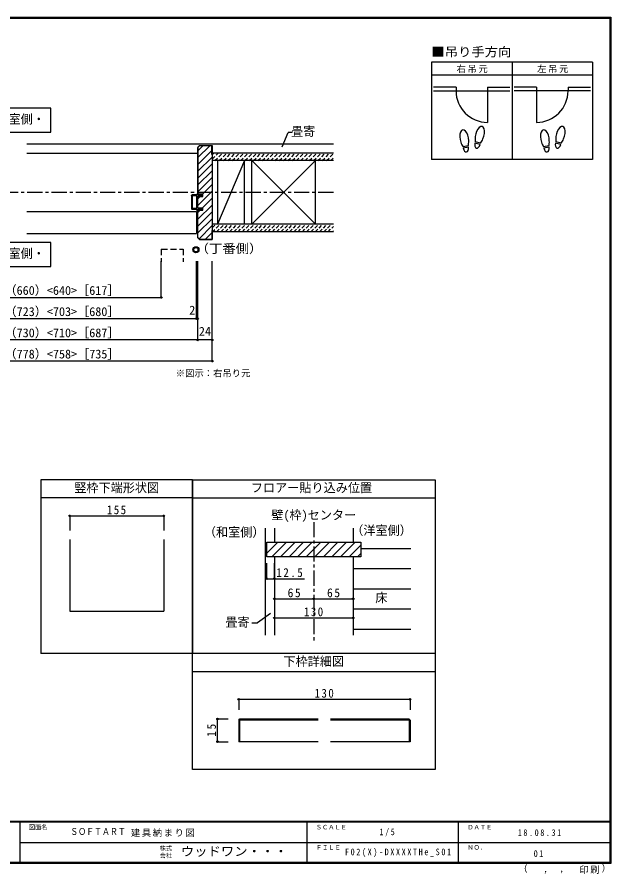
# Model space of a CAD drawing. Units: millimetres, scale not verified, with parts at other scales. Extents: x -973 to 977, y -718 to 696.
# Drawn here: x -3 to 977, y -718 to 696 of the extents above; entities that cross this region are included whole.
import ezdxf
from ezdxf.enums import TextEntityAlignment as Align

# ---------------------------------------------------------------- set-up
doc = ezdxf.new("R2010")
doc.units = ezdxf.units.MM
doc.header["$LTSCALE"] = 5
doc.header["$PDMODE"] = 32
doc.header["$PDSIZE"] = 2.5
for name, pattern in [('CHAIN1', [8, 5, -1, 1, -1]), ('DASHED1', [1.8, 1.2, -0.6]), ('DASHED2', [3, 2, -1])]:
    doc.linetypes.add(name, pattern=pattern)
for name, color, linetype in [('0-0_補助線', 7, 'Continuous'), ('0-1_通り芯', 4, 'CHAIN1'), ('0-2_柱', 3, 'Continuous'), ('0-3_仕上げ', 2, 'Continuous'), ('0-4_枠', 3, 'Continuous'), ('0-6_扉', 6, 'Continuous'), ('0-7_金物', 7, 'Continuous'), ('0-8_戸当り', 3, 'Continuous'), ('0-A_文字', 7, 'Continuous'), ('0-B_寸法', 7, 'Continuous'), ('0-C_ハッチ', 4, 'DASHED1'), ('1-4_枠', 3, 'Continuous'), ('1-B_寸法', 4, 'Continuous'), ('F-0_補助線', 7, 'Continuous'), ('F-1_枠', 6, 'Continuous'), ('F-A_文字', 7, 'Continuous')]:
    doc.layers.add(name, color=color, linetype=linetype)
doc.styles.add('HGP明朝B', font='')
doc.styles.add('ＭＳ ゴシック', font='')
doc.styles.get('HGP明朝B').set_extended_font_data('HGP明朝B')
doc.styles.get('ＭＳ ゴシック').set_extended_font_data('MS Gothic')

# ---------------------------------------------------------------- blocks, each defined once
blk = doc.blocks.new('01')
at = {"layer": '0-0_補助線'}
for p, q in [((-14.5, 0.346), (-14.5, -0.449)), ((-14.3, 0.346), (-14.3, -0.449)), ((-12.045, -0.049), (-14.178, 0.444)), ((-12, 0.146), (-14.133, 0.639)), ((-11.475, 5.146), (-12.298, 4.504)), ((-12.175, 4.146), (-11.475, 4.146)), ((-12.045, -0.049), (-11.993, 0.145)), ((-11.475, 0.146), (-12, 0.146)), ((-11.475, 7.146), (-11.475, 5.146)), ((-11.475, 4.146), (-11.475, 0.146)), ((-10.68, 7.55), (-9.257, 6.508)), ((-9.375, 6.146), (-10.075, 6.146)), ((-10.075, 3.146), (-10.075, 6.146)), ((-10.075, 3.146), (-9.252, 2.504)), ((-9.375, 2.146), (-10.075, 2.146)), ((-10.075, 0.146), (-10.075, 2.146)), ((-10.075, 0.146), (10.075, 0.146)), ((10.075, 3.146), (9.252, 2.504)), ((10.68, 7.55), (9.257, 6.508)), ((9.375, 6.146), (10.075, 6.146)), ((9.375, 2.146), (10.075, 2.146)), ((10.075, 3.146), (10.075, 6.146)), ((10.075, 0.146), (10.075, 2.146)), ((11.475, 7.146), (11.475, 5.146)), ((11.475, 5.146), (12.298, 4.504)), ((12.175, 4.146), (11.475, 4.146)), ((11.475, 4.146), (11.475, 0.146)), ((11.475, 0.146), (12, 0.146)), ((12.045, -0.049), (11.993, 0.145)), ((12, 0.146), (14.133, 0.639)), ((12.045, -0.049), (14.178, 0.444)), ((14.3, 0.346), (14.3, -0.449)), ((14.5, 0.346), (14.5, -0.449)), ((-14.265, -0.741), (-12.235, -1.196)), ((-14.222, -0.546), (-12.191, -1.001)), ((-12, -1.488), (-12, -8.854)), ((-11.8, -1.488), (-11.8, -8.854)), ((-11, -9.654), (11, -9.654)), ((11, -9.854), (-11, -9.854)), ((-10.6, -1.554), (-10.6, -8.154)), ((-10.3, -1.254), (10.3, -1.254)), ((-10.3, -8.454), (10.3, -8.454)), ((10.6, -1.554), (10.6, -8.154)), ((11.8, -1.488), (11.8, -8.854)), ((12, -1.488), (12, -8.854)), ((14.222, -0.546), (12.191, -1.001)), ((14.265, -0.741), (12.235, -1.196))]:
    blk.add_line(p, q, dxfattribs=at)
for centre, radius, start, end in [((-14.2, 0.346), 0.3, 77.00048, 180), ((-14.2, 0.346), 0.1, 77.00048, 180), ((-12.175, 4.346), 0.2, 127.96957, 270), ((-10.975, 7.146), 0.5, 53.78053, 180), ((-9.375, 6.346), 0.2, 270, 53.78053), ((-9.375, 2.346), 0.2, 270, 52.03043), ((9.375, 6.346), 0.2, 126.21947, 270), ((9.375, 2.346), 0.2, 127.96957, 270), ((10.975, 7.146), 0.5, 0, 126.21947), ((12.175, 4.346), 0.2, 270, 52.03043), ((14.2, 0.346), 0.3, 0, 102.99952), ((14.2, 0.346), 0.1, 0, 102.99952), ((-14.2, -0.449), 0.3, 180, 257.3929), ((-14.2, -0.449), 0.1, 180, 257.3929), ((-12.3, -1.488), 0.3, 0, 76.0718), ((-12.3, -1.488), 0.5, 0, 76.0718), ((-11, -8.854), 1, 180, 270), ((-11, -8.854), 0.8, 180, 270), ((-10.3, -1.554), 0.3, 90, 180), ((-10.3, -8.154), 0.3, 180, 270), ((10.3, -1.554), 0.3, 0, 90), ((10.3, -8.154), 0.3, 270, 0), ((11, -8.854), 1, 270, 0), ((11, -8.854), 0.8, 270, 0), ((12.3, -1.488), 0.5, 103.9282, 180), ((12.3, -1.488), 0.3, 103.9282, 180), ((14.2, -0.449), 0.1, 282.6071, 0), ((14.2, -0.449), 0.3, 282.6071, 0)]:
    blk.add_arc(centre, radius, start, end, dxfattribs=at)

msp = doc.modelspace()

# ---------------------------------------------------------------- linework, layer by layer
at = {"layer": '0-1_通り芯'}
for p, q in [((519.153, 406.5), (-515.847, 406.5)), ((486.653, -137.5), (486.653, -334.007))]:
    msp.add_line(p, q, dxfattribs=at)
at = {"layer": '0-2_柱'}
for p, q in [((327.653, 459), (327.653, 354)), ((372.653, 354), (372.653, 459)), ((384.537, 354), (384.537, 459)), ((489.537, 354), (489.537, 459))]:
    msp.add_line(p, q, dxfattribs=at)
at = {"layer": '0-2_柱', "color": 7}
for p, q in [((372.653, 459), (327.653, 354)), ((384.537, 354), (489.537, 459)), ((384.537, 459), (489.537, 354))]:
    msp.add_line(p, q, dxfattribs=at)
at = {"layer": '0-3_仕上げ'}
for p, q in [((13.153, 486.5), (519.153, 486.5)), ((519.153, 471.5), (319.153, 471.5)), ((519.153, 459), (319.153, 459)), ((519.153, 354), (319.153, 354)), ((519.153, 341.5), (319.153, 341.5)), ((406.653, -147.5), (406.653, -324.007)), ((421.653, -147.5), (421.653, -170.595))]:
    msp.add_line(p, q, dxfattribs=at)
at = {"layer": '0-3_仕上げ', "color": 4}
for p, q in [((564.153, -180.801), (646.653, -180.801)), ((551.653, -214.103), (646.653, -214.103)), ((551.653, -247.404), (646.653, -247.404)), ((551.653, -280.706), (646.653, -280.706)), ((551.653, -314.007), (646.653, -314.007))]:
    msp.add_line(p, q, dxfattribs=at)
at = {"layer": '0-4_枠'}
for p, q in [((297.982, 484), (295.153, 481.172)), ((295.153, 481.172), (295.153, 403.5)), ((298.189, 483.5), (295.653, 480.964)), ((295.653, 403.5), (295.653, 480.964)), ((297.982, 484), (319.153, 484)), ((318.653, 483.5), (298.189, 483.5)), ((318.653, 469), (318.653, 483.5)), ((319.153, 484), (319.153, 329)), ((318.653, 469), (319.153, 469)), ((295.153, 381.2), (295.153, 399.8)), ((295.153, 399.8), (303.653, 399.8)), ((295.653, 381.2), (295.653, 399.8)), ((295.153, 381.2), (303.653, 381.2)), ((295.153, 331.828), (295.153, 377.5)), ((295.153, 377.5), (303.653, 377.5)), ((295.653, 332.036), (295.653, 377.5)), ((303.653, 377.5), (303.653, 381.2)), ((318.653, 344), (318.653, 329.5)), ((318.653, 344), (319.153, 344)), ((297.982, 329), (295.153, 331.828)), ((298.189, 329.5), (295.653, 332.036)), ((297.982, 329), (319.153, 329)), ((298.189, 329.5), (318.653, 329.5)), ((286.653, -67.5), (36.653, -67.5)), ((36.653, -67.5), (36.653, -354.007)), ((286.653, -67.5), (286.653, -354.007)), ((286.653, -97.5), (36.653, -97.5)), ((551.653, -147.5), (551.653, -170.595)), ((84.153, -165.826), (84.153, -284.48)), ((239.153, -165.826), (239.153, -284.48)), ((421.653, -194.595), (421.653, -324.007)), ((551.653, -194.595), (551.653, -324.007)), ((84.153, -284.48), (239.153, -284.48)), ((286.653, -354.007), (36.653, -354.007))]:
    msp.add_line(p, q, dxfattribs=at)
at = {"layer": '0-4_枠', "color": 4}
for p, q in [((13.153, 471.5), (295.153, 471.5)), ((84.153, -127.099), (239.153, -127.099)), ((84.153, -127.099), (84.153, -151.089)), ((239.153, -127.099), (239.153, -151.089))]:
    msp.add_line(p, q, dxfattribs=at)
at = {"layer": '0-4_枠'}
msp.add_lwpolyline([(303.653, 399.8), (303.653, 403.5), (295.153, 403.5)], dxfattribs=at)
msp.add_lwpolyline([(564.153, -194.595), (409.153, -194.595), (409.153, -170.595), (564.153, -170.595)], close=True, dxfattribs=at)
at = {"layer": '0-4_枠', "color": 7}
for p in [(84.153, -127.099), (239.153, -127.099)]:
    msp.add_point(p, dxfattribs=at)
at = {"layer": '0-6_扉'}
for p, q in [((13.153, 375), (293.153, 375)), ((293.153, 375), (293.153, 339)), ((13.153, 339), (293.153, 339))]:
    msp.add_line(p, q, dxfattribs=at)
at = {"layer": '0-6_扉', "linetype": 'DASHED2'}
for p, q in [((235.158, 312.908), (271.158, 312.908)), ((235.158, 312.908), (235.158, 292.184)), ((271.158, 312.908), (271.158, 292.184))]:
    msp.add_line(p, q, dxfattribs=at)
at = {"layer": '0-7_金物'}
for radius in [5, 3.5]:
    msp.add_circle((292.202, 311.957), radius, dxfattribs=at)
at = {"layer": '0-8_戸当り', "color": 2}
for p, q in [((721.239, 580.308), (684.139, 580.308)), ((721.239, 580.308), (721.239, 574.008)), ((773.039, 580.308), (773.039, 522.208)), ((773.039, 580.308), (810.139, 580.308)), ((854.239, 580.308), (817.139, 580.308)), ((854.239, 580.308), (854.239, 522.208)), ((906.039, 580.308), (906.039, 574.008)), ((906.039, 580.308), (943.139, 580.308)), ((684.139, 574.008), (810.139, 574.008)), ((943.139, 574.008), (817.139, 574.008))]:
    msp.add_line(p, q, dxfattribs=at)
at = {"layer": '0-8_戸当り'}
for p, q in [((741.457, 483.378), (732.811, 481.853)), ((741.822, 481.31), (733.175, 479.785)), ((760.924, 485.706), (752.444, 487.978)), ((761.468, 487.735), (752.987, 490.007)), ((874.457, 483.378), (865.811, 481.853)), ((874.822, 481.31), (866.175, 479.785)), ((893.924, 485.706), (885.444, 487.978)), ((894.468, 487.735), (885.987, 490.007))]:
    msp.add_line(p, q, dxfattribs=at)
at = {"layer": '0-8_戸当り', "color": 2}
for centre, start, end in [((773.039, 574.008), 180, 270), ((854.239, 574.008), 270, 0)]:
    msp.add_arc(centre, 51.8, start, end, dxfattribs=at)
at = {"layer": '0-8_戸当り'}
for centre, major_axis, ratio, start_param, end_param in [((734.795, 495.877), (-2.445, 13.867), 0.5, 4.34059143, 8.22577918), ((760.713, 501.878), (3.644, 13.601), 0.5, 4.34059143, 8.22577918), ((867.795, 495.877), (-2.445, 13.867), 0.5, 4.34059143, 8.22577918), ((893.713, 501.878), (3.644, 13.601), 0.5, 4.34059143, 8.22577918), ((760.609, 501.489), (4.416, 16.48), 0.4, 1.85063327, 2.44287679), ((760.609, 501.489), (4.416, 16.48), 0.4, 3.84030852, 4.43255203), ((893.609, 501.489), (4.416, 16.48), 0.4, 1.85063327, 2.44287679), ((893.609, 501.489), (4.416, 16.48), 0.4, 3.84030852, 4.43255203), ((734.865, 495.481), (-2.963, 16.802), 0.4, 1.85063327, 2.44287679), ((737.498, 480.548), (-1.27, 7.205), 0.6, 1.57079633, 4.71238898), ((734.865, 495.481), (-2.963, 16.802), 0.4, 3.84030852, 4.43255203), ((756.684, 486.842), (1.894, 7.067), 0.6, 1.57079633, 4.71238898), ((867.865, 495.481), (-2.963, 16.802), 0.4, 1.85063327, 2.44287679), ((870.498, 480.548), (-1.27, 7.205), 0.6, 1.57079633, 4.71238898), ((867.865, 495.481), (-2.963, 16.802), 0.4, 3.84030852, 4.43255203), ((889.684, 486.842), (1.894, 7.067), 0.6, 1.57079633, 4.71238898)]:
    msp.add_ellipse(centre, major_axis=major_axis, ratio=ratio, start_param=start_param, end_param=end_param, dxfattribs=at)
at = {"layer": '0-A_文字', "color": 3}
for p, q in [((946.639, 621.667), (680.639, 621.667)), ((680.639, 621.667), (680.639, 460.667)), ((813.639, 621.667), (813.639, 460.667)), ((946.639, 621.667), (946.639, 460.667)), ((680.639, 600.667), (946.639, 600.667)), ((946.639, 460.667), (680.639, 460.667)), ((286.653, -545.5), (286.653, -67.5)), ((286.653, -67.5), (686.653, -67.5)), ((286.653, -97.5), (686.653, -97.5)), ((686.653, -354.007), (286.653, -354.007)), ((286.653, -384.026), (686.653, -384.026))]:
    msp.add_line(p, q, dxfattribs=at)
at = {"layer": '0-A_文字'}
for p, q in [((53.153, 545.777), (-46.847, 545.777)), ((434.276, 481.76), (444.239, 505.482)), ((450.833, 505.482), (444.239, 505.482)), ((415.153, -288.016), (394.073, -303.825)), ((384.229, -303.825), (394.073, -303.825))]:
    msp.add_line(p, q, dxfattribs=at)
msp.add_lwpolyline([(-46.847, 505.777), (53.153, 505.777), (53.153, 545.777)], dxfattribs=at)
msp.add_lwpolyline([(53.153, 284.092), (53.153, 324.092), (-46.847, 324.092), (-46.847, 284.092)], close=True, dxfattribs=at)
at = {"layer": '0-A_文字', "color": 3}
msp.add_lwpolyline([(686.653, -67.5), (686.653, -545.5), (286.653, -545.5)], dxfattribs=at)
at = {"layer": '0-B_寸法', "color": 4}
for p, q in [((235.158, 233.184), (235.158, 293.184)), ((293.153, 198.184), (293.153, 293.184)), ((295.153, 163.184), (295.153, 293.184)), ((319.153, 128.184), (319.153, 293.184)), ((-281.847, 233.184), (235.158, 233.184)), ((295.153, 198.184), (-291.847, 198.184)), ((319.153, 163.184), (-315.847, 163.184)), ((319.153, 128.184), (-315.847, 128.184)), ((409.153, -230.753), (409.153, -205.225)), ((421.653, -230.753), (421.653, -205.225)), ((409.153, -230.753), (471.424, -230.753)), ((421.653, -264.055), (486.653, -264.055)), ((486.653, -264.055), (551.653, -264.055)), ((421.653, -295.439), (551.653, -295.439))]:
    msp.add_line(p, q, dxfattribs=at)
at = {"layer": '0-B_寸法'}
for p in [(235.158, 233.184), (293.153, 198.184), (295.153, 198.184), (295.153, 163.184), (319.153, 163.184), (319.153, 128.184), (409.153, -230.753), (421.653, -230.753), (421.653, -264.055), (486.653, -264.055), (551.653, -264.055), (421.653, -295.439), (551.653, -295.439)]:
    msp.add_point(p, dxfattribs=at)
at = {"layer": '0-C_ハッチ', "linetype": 'Continuous'}
for p, q in [((303.673, 483.5), (295.653, 475.48)), ((314.986, 483.5), (295.653, 464.166)), ((318.653, 475.853), (295.653, 452.853)), ((319.153, 465.039), (295.653, 441.539)), ((319.153, 453.726), (295.653, 430.225)), ((319.153, 442.412), (295.653, 418.912)), ((319.153, 431.098), (295.653, 407.598)), ((319.153, 419.784), (302.869, 403.5)), ((319.153, 408.47), (295.653, 384.97)), ((299.169, 399.8), (295.653, 396.284)), ((319.153, 397.157), (303.196, 381.2)), ((319.153, 385.843), (295.653, 362.343)), ((299.496, 377.5), (295.653, 373.657)), ((319.153, 374.529), (295.653, 351.029)), ((319.153, 363.216), (295.653, 339.716)), ((319.153, 351.902), (297.47, 330.219)), ((318.653, 340.088), (308.065, 329.5)), ((409.153, -188.908), (427.466, -170.595)), ((417.608, -194.595), (441.608, -170.595)), ((431.75, -194.595), (455.75, -170.595)), ((445.892, -194.595), (469.892, -170.595)), ((460.034, -194.595), (484.034, -170.595)), ((474.176, -194.595), (498.176, -170.595)), ((488.319, -194.595), (512.319, -170.595)), ((502.461, -194.595), (526.461, -170.595)), ((516.603, -194.595), (540.603, -170.595)), ((530.745, -194.595), (554.745, -170.595)), ((544.887, -194.595), (564.153, -175.33)), ((559.029, -194.595), (564.153, -189.472))]:
    msp.add_line(p, q, dxfattribs=at)
at = {"layer": '0-C_ハッチ'}
for p, q in [((319.153, 468.601), (322.052, 471.5)), ((319.153, 461.53), (329.123, 471.5)), ((323.694, 459), (336.194, 471.5)), ((330.765, 459), (343.265, 471.5)), ((337.837, 459), (350.337, 471.5)), ((344.908, 459), (357.408, 471.5)), ((351.979, 459), (364.479, 471.5)), ((359.05, 459), (371.55, 471.5)), ((366.121, 459), (378.621, 471.5)), ((373.192, 459), (385.692, 471.5)), ((380.263, 459), (392.763, 471.5)), ((387.334, 459), (399.834, 471.5)), ((394.405, 459), (406.905, 471.5)), ((401.476, 459), (412.318, 469.841)), ((408.547, 459), (421.047, 471.5)), ((415.618, 459), (428.118, 471.5)), ((422.689, 459), (435.189, 471.5)), ((429.76, 459), (442.26, 471.5)), ((436.831, 459), (449.331, 471.5)), ((443.903, 459), (456.403, 471.5)), ((450.974, 459), (463.474, 471.5)), ((458.045, 459), (470.545, 471.5)), ((465.116, 459), (477.616, 471.5)), ((472.187, 459), (484.687, 471.5)), ((479.258, 459), (491.758, 471.5)), ((486.329, 459), (498.829, 471.5)), ((493.4, 459), (505.9, 471.5)), ((500.471, 459), (512.971, 471.5)), ((507.542, 459), (519.153, 470.611)), ((514.613, 459), (519.153, 463.54)), ((319.153, 348.393), (324.76, 354)), ((319.242, 341.411), (331.831, 354)), ((326.403, 341.5), (338.903, 354)), ((333.474, 341.5), (345.974, 354)), ((340.545, 341.5), (353.045, 354)), ((347.616, 341.5), (360.116, 354)), ((354.687, 341.5), (367.187, 354)), ((361.758, 341.5), (374.258, 354)), ((368.829, 341.5), (381.329, 354)), ((375.9, 341.5), (388.4, 354)), ((382.971, 341.5), (395.471, 354)), ((390.042, 341.5), (402.542, 354)), ((397.113, 341.5), (409.613, 354)), ((404.184, 341.5), (416.684, 354)), ((411.255, 341.5), (423.755, 354)), ((418.326, 341.5), (430.826, 354)), ((425.398, 341.5), (437.898, 354)), ((432.469, 341.5), (444.969, 354)), ((439.54, 341.5), (452.04, 354)), ((446.611, 341.5), (459.111, 354)), ((453.682, 341.5), (466.182, 354)), ((460.753, 341.5), (473.253, 354)), ((467.824, 341.5), (480.324, 354)), ((474.895, 341.5), (487.395, 354)), ((481.966, 341.5), (494.466, 354)), ((489.037, 341.5), (501.537, 354)), ((496.108, 341.5), (508.608, 354)), ((503.179, 341.5), (515.679, 354)), ((510.25, 341.5), (519.153, 350.403)), ((517.321, 341.5), (519.153, 343.332))]:
    msp.add_line(p, q, dxfattribs=at)
at = {"layer": '1-4_枠'}
for p, q in [((362.903, -464.031), (364.671, -462.263)), ((362.903, -464.031), (362.903, -499.763)), ((364.153, -463.513), (364.153, -499.763)), ((364.153, -463.513), (494.153, -463.513)), ((364.671, -462.263), (494.153, -462.263)), ((514.153, -462.263), (643.635, -462.263)), ((514.153, -463.513), (644.153, -463.513)), ((645.403, -464.031), (643.635, -462.263)), ((644.153, -463.513), (644.153, -499.763)), ((645.403, -464.031), (645.403, -499.763)), ((494.153, -499.763), (362.903, -499.763)), ((645.403, -499.763), (514.153, -499.763))]:
    msp.add_line(p, q, dxfattribs=at)
at = {"layer": '1-B_寸法'}
for p, q in [((362.903, -429.763), (645.403, -429.763)), ((362.903, -429.763), (362.903, -447.263)), ((645.403, -429.763), (645.403, -447.263)), ((327.903, -499.763), (327.903, -462.263)), ((327.903, -462.263), (345.403, -462.263)), ((327.903, -499.763), (345.403, -499.763))]:
    msp.add_line(p, q, dxfattribs=at)
at = {"layer": '1-B_寸法', "color": 7}
for p in [(362.903, -429.763), (645.403, -429.763), (327.903, -462.263), (327.903, -499.763)]:
    msp.add_point(p, dxfattribs=at)
at = {"layer": 'F-1_枠'}
for p, q in [((-973.347, 695.833), (976.653, 695.833)), ((-973.347, 695), (976.653, 695)), ((-973.347, 694.167), (976.653, 694.167)), ((974.986, 695.833), (974.986, -700.833)), ((975.82, 695.833), (975.82, -700.833)), ((976.653, 695.833), (976.653, -700.833)), ((976.653, -631.667), (-973.347, -631.667)), ((976.653, -632.5), (-973.347, -632.5)), ((1.653, -632.5), (1.653, -699.167)), ((474.986, -632.5), (474.986, -699.167)), ((724.986, -632.5), (724.986, -699.167)), ((1.653, -665.833), (974.986, -665.834)), ((976.653, -699.167), (-973.347, -699.167)), ((976.653, -700), (-973.347, -700)), ((976.653, -700.833), (-973.347, -700.833))]:
    msp.add_line(p, q, dxfattribs=at)

# ---------------------------------------------------------------- block references
at = {"layer": '0-4_枠', "xscale": -1, "rotation": 270}
msp.add_blockref('01', (295.007, 390.5), dxfattribs=at)

# ---------------------------------------------------------------- texts
at = {"layer": '0-4_枠', "color": 7, "style": 'ＭＳ ゴシック'}
msp.add_text('竪枠下端形状図', height=14.66, dxfattribs=at).set_placement((91.653, -92.5), align=Align.BOTTOM_LEFT)
at = {"layer": '0-4_枠', "color": 7, "insert": (145.403, -124.599), "char_height": 14.66, "attachment_point": 7, "style": 'ＭＳ ゴシック'}
msp.add_mtext('\\T1.27;\\W0.9;155', dxfattribs=at)
at = {"layer": '0-A_文字', "style": 'ＭＳ ゴシック', "width": 1.1}
for s, p in [('■吊り手方向', (680.639, 626.667)), ('（丁番側）', (291.835, 302.105))]:
    msp.add_text(s, height=14.66, dxfattribs=at).set_placement(p, align=Align.BOTTOM_LEFT)
at = {"layer": '0-A_文字', "style": 'ＭＳ ゴシック'}
for s, height, p in [('和室側・', 14.66, (-36.847, 515.777)), ('畳寄', 14.66, (449.239, 495.482)), ('洋室側・', 14.66, (-36.847, 294.092)), ('※図示：右吊り元', 11, (258.958, 99.423)), ('フロアー貼り込み位置', 14.66, (382.903, -92.5)), ('壁(枠)センター', 14.66, (416.653, -137.5)), ('（和室側）', 14.66, (305.413, -165.697)), ('（洋室側）', 14.66, (548.408, -162.895)), ('床', 14.66, (588.218, -274.055)), ('畳寄', 14.66, (340.801, -314.266)), ('下枠詳細図', 14.66, (436.653, -379.016))]:
    msp.add_text(s, height=height, dxfattribs=at).set_placement(p, align=Align.BOTTOM_LEFT)
at = {"layer": '0-A_文字', "char_height": 11, "attachment_point": 7, "style": 'ＭＳ ゴシック'}
for s, insert in [('\\T1.17;右吊元', (722.139, 603.667)), ('\\T1.17;左吊元', (855.139, 603.667))]:
    msp.add_mtext(s, dxfattribs=dict(at, insert=insert))
at = {"layer": '0-B_寸法', "style": 'ＭＳ ゴシック'}
for s, p in [('有効開口寸法＝730（660）<640>［617］', (-193.347, 233.184)), ('ＤＷ＝793（723）<703>［680］', (-113.347, 198.184)), ('2', (281.257, 200.684)), ('枠内＝800（730）<710>［687］', (-113.347, 163.184)), ('24', (297.153, 165.684)), ('枠外＝848（778）<758>［735］', (-113.347, 128.184))]:
    msp.add_text(s, height=14.66, dxfattribs=at).set_placement(p, align=Align.BOTTOM_LEFT)
at = {"layer": '0-B_寸法', "char_height": 14.66, "attachment_point": 7, "style": 'ＭＳ ゴシック'}
for s, insert in [('\\T1.28;\\W0.9;12.5', (425.028, -228.253)), ('\\T1.27;\\W0.95;65', (443.528, -261.555)), ('\\T1.27;\\W0.95;65', (508.528, -261.555)), ('\\T1.27;\\W0.9;130', (470.403, -292.939))]:
    msp.add_mtext(s, dxfattribs=dict(at, insert=insert))
at = {"layer": '1-B_寸法', "color": 7, "insert": (487.903, -427.263), "char_height": 14.66, "attachment_point": 7, "style": 'ＭＳ ゴシック'}
msp.add_mtext('\\T1.27;\\W0.9;130', dxfattribs=at)
at = {"layer": '1-B_寸法', "color": 7, "insert": (325.403, -491.638), "char_height": 14.66, "attachment_point": 7, "rotation": 90, "style": 'ＭＳ ゴシック'}
msp.add_mtext('\\T1.27;\\W0.95;15', dxfattribs=at)
at = {"layer": 'F-0_補助線', "style": 'HGP明朝B', "width": 0.85}
msp.add_text('ＳＯＦＴＡＲＴ', height=11, dxfattribs=at).set_placement((84.986, -656.798), align=Align.BOTTOM_LEFT)
at = {"layer": 'F-0_補助線', "insert": (185.035, -656.798), "char_height": 11, "attachment_point": 7, "style": 'ＭＳ ゴシック'}
msp.add_mtext('\\T1.17;建具納まり図', dxfattribs=at)
at = {"layer": 'F-A_文字', "style": 'ＭＳ ゴシック'}
for s, height, p in [('図面名', 7.331, (16.653, -646.667)), ('ＳＣＡＬＥ', 7.331, (489.986, -646.667)), ('ＤＡＴＥ', 7.331, (739.986, -646.667)), ('株式', 7.331, (232.486, -681.5)), ('ＦＩＬＥ', 7.331, (489.986, -680)), ('ＮＯ．', 7.331, (739.986, -680.001)), ('会社', 7.331, (232.486, -693.5)), ('（', 11, (823.992, -718.052)), ('）', 11, (961.387, -717.355)), (',', 11, (865.199, -718.052)), (',', 11, (891.686, -717.588))]:
    msp.add_text(s, height=height, dxfattribs=at).set_placement(p, align=Align.BOTTOM_LEFT)
at = {"layer": 'F-A_文字', "style": 'ＭＳ ゴシック', "width": 1.1}
msp.add_text('ウッドワン・・・', height=14.66, dxfattribs=at).set_placement((267.486, -692.5), align=Align.BOTTOM_LEFT)
at = {"layer": 'F-A_文字', "char_height": 11, "attachment_point": 7, "style": 'ＭＳ ゴシック'}
for s, insert in [('\\T1.38;\\W0.9;1/5', (594.986, -656.667)), ('\\T1.39;\\W0.85;18.08.31', (823.111, -655.417)), ('\\T1.4;\\W0.85;F02(X)-DXXXXTHe_S01', (538.111, -690.001)), ('\\T1.36;\\W0.9;01', (849.361, -690.001)), ('\\T1.17;印刷', (924.678, -717.82))]:
    msp.add_mtext(s, dxfattribs=dict(at, insert=insert))

doc.saveas('drawing.dxf')
